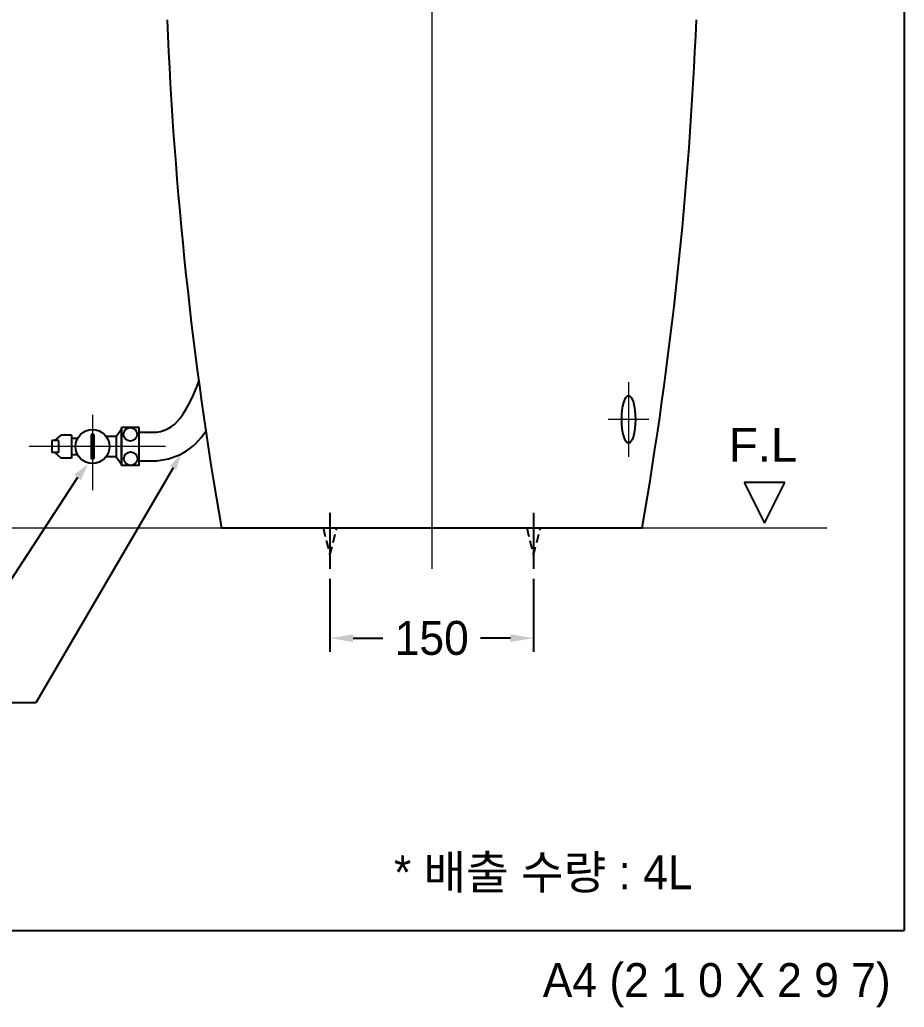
# Model space of a CAD drawing. Header units: millimetres. Extents: x 0 to 1800, y -67 to 2530.
# Drawn here: x 1148 to 1800, y -57 to 671 of the extents above; entities that cross this region are included whole.
import ezdxf
from ezdxf.enums import TextEntityAlignment as Align
from ezdxf.lldxf.tags import DXFTag

# ---------------------------------------------------------------- set-up
doc = ezdxf.new("R2010")
doc.units = ezdxf.units.MM
doc.linetypes.add('DASHED2', pattern=[9.525, 6.35, -3.175])
for name, color, linetype in [('TEXT', 7, 'Continuous'), ('내부선 및 부속', 4, 'Continuous'), ('도각라인', 7, 'Continuous'), ('외형선', 3, 'Continuous'), ('점선', 6, 'DASHED2'), ('중심선', 1, 'DASHED'), ('치수선', 7, 'Continuous')]:
    doc.layers.add(name, color=color, linetype=linetype)
doc.styles.add('____', font='')
doc.styles.add('타이틀', font='H2GTRM.TTF', dxfattribs={"height": 25})
doc.styles.get('____').set_extended_font_data('굴림')
tags = doc.linetypes.add('DASHDOT', pattern=[70, 31, -13, 13, -13]).pattern_tags.tags
tags[10:11] = [DXFTag(74, 4), DXFTag(75, 0), DXFTag(340, '0'), DXFTag(46, 0.0), DXFTag(50, 0.0), DXFTag(44, 0.0), DXFTag(45, 0.0)]
tags[8:9] = [DXFTag(74, 4), DXFTag(75, 0), DXFTag(340, '0'), DXFTag(46, 0.0), DXFTag(50, 0.0), DXFTag(44, 0.0), DXFTag(45, 0.0)]
tags[6:7] = [DXFTag(74, 4), DXFTag(75, 0), DXFTag(340, '0'), DXFTag(46, 0.0), DXFTag(50, 0.0), DXFTag(44, 0.0), DXFTag(45, 0.0)]
tags[4:5] = [DXFTag(74, 4), DXFTag(75, 0), DXFTag(340, '0'), DXFTag(46, 0.0), DXFTag(50, 0.0), DXFTag(44, 0.0), DXFTag(45, 0.0)]
tags = doc.linetypes.add('DASHED', pattern=[25.72, 12.86, -12.86]).pattern_tags.tags
tags[6:7] = [DXFTag(74, 4), DXFTag(75, 0), DXFTag(340, '0'), DXFTag(46, 0.0), DXFTag(50, 0.0), DXFTag(44, 0.0), DXFTag(45, 0.0)]
tags[4:5] = [DXFTag(74, 4), DXFTag(75, 0), DXFTag(340, '0'), DXFTag(46, 0.0), DXFTag(50, 0.0), DXFTag(44, 0.0), DXFTag(45, 0.0)]
doc.dimstyles.new('MSADIM', dxfattribs={"dimtxt": 33, "dimasz": 17, "dimexe": 10, "dimexo": 7.5, "dimgap": 10, "dimtad": 0, "dimtih": 1, "dimtoh": 1, "dimdec": 0, "dimzin": 1, "dimdsep": 46, "dimtxsty": '____', "dimcen": 11.25, "dimadec": 0, "dimazin": 0, "dimtfac": 1, "dimtdec": 0, "dimtix": 1, "dimtmove": 0, "dimatfit": 3, "dimfxl": 0, "dimtolj": 1, "dimtzin": 1, "dimarcsym": 0})

# ---------------------------------------------------------------- blocks, each defined once
blk = doc.blocks.new('*D5')
at = {"layer": '치수선', "color": 0, "linetype": 'Continuous', "lineweight": -2}
for p, q in [((1376.87, 259.08), (1376.87, 205.41)), ((1526.87, 259.08), (1526.87, 205.41)), ((1393.87, 215.41), (1415.94, 215.41)), ((1509.87, 215.41), (1487.8, 215.41))]:
    blk.add_line(p, q, dxfattribs=at)
at = {"layer": '치수선', "color": 0, "linetype": 'Continuous'}
for points in [[(1393.87, 218.24), (1393.87, 212.58), (1376.87, 215.41)], [(1509.87, 218.24), (1509.87, 212.58), (1526.87, 215.41)]]:
    blk.add_solid(points, dxfattribs=at)
at = {"layer": '치수선', "color": 0, "linetype": 'Continuous', "insert": (1451.87, 215.41), "char_height": 25, "attachment_point": 5, "style": '____'}
blk.add_mtext('\\A1;150', dxfattribs=at)

msp = doc.modelspace()

# ---------------------------------------------------------------- linework, layer by layer
at = {"layer": '내부선 및 부속', "linetype": 'Continuous'}
for p, q in [((1174.06, 361.08), (1178.87, 365.08)), ((1186.37, 365.08), (1178.87, 365.08)), ((1186.37, 365.08), (1186.37, 348.08)), ((1200.87, 365.58), (1200.87, 347.58)), ((1202.87, 365.58), (1200.87, 365.58)), ((1202.87, 365.58), (1202.87, 347.58)), ((1219.37, 364.08), (1211.87, 364.08)), ((1219.37, 364.08), (1223.37, 369.58)), ((1219.37, 364.08), (1219.37, 349.08)), ((1236.37, 370.58), (1223.37, 370.58)), ((1223.37, 342.58), (1223.37, 370.58)), ((1223.37, 369.58), (1223.37, 343.58)), ((1223.37, 346.08), (1223.37, 367.08)), ((1236.37, 342.58), (1236.37, 370.58)), ((1236.37, 367.08), (1246.19, 367.08)), ((1171.87, 361.08), (1171.87, 352.08)), ((1176.87, 361.08), (1171.87, 361.08)), ((1176.87, 361.08), (1176.87, 352.08)), ((1190.9, 362.58), (1186.37, 362.58)), ((1176.87, 352.08), (1171.87, 352.08)), ((1174.06, 352.08), (1178.87, 348.08)), ((1190.9, 350.58), (1186.37, 350.58)), ((1186.37, 348.08), (1178.87, 348.08)), ((1202.87, 347.58), (1200.87, 347.58)), ((1219.37, 349.08), (1211.87, 349.08)), ((1219.37, 349.08), (1223.37, 343.58)), ((1236.37, 342.58), (1223.37, 342.58)), ((1236.37, 346.08), (1246.19, 346.08))]:
    msp.add_line(p, q, dxfattribs=at)
for centre, radius in [((1201.87, 356.58), 12.5), ((1229.77, 365.53), 5), ((1230.02, 347.61), 5)]:
    msp.add_circle(centre, radius, dxfattribs=at)
for centre, radius, start, end in [((1185.95, 435.09), 99.01, 324.47251, 342.17219), ((1246.19, 392.08), 25, 270, 324.47251), ((1246.19, 392.08), 46, 270, 328.47291)]:
    msp.add_arc(centre, radius, start, end, dxfattribs=at)
msp.add_ellipse((1596.87, 376.58), major_axis=(0, 17.5), ratio=0.285714, dxfattribs=at)
at = {"layer": '도각라인'}
for p in [(1800, 2530), (0, 0)]:
    msp.add_line(p, (1800, 0), dxfattribs=at)
at = {"layer": '외형선', "linetype": 'Continuous'}
for p, q in [((1712.06, 330.02), (1682.06, 330.02)), ((1682.06, 330.02), (1697.06, 300.02)), ((1697.06, 300.02), (1712.06, 330.02))]:
    msp.add_line(p, q, dxfattribs=at)
at = {"layer": '외형선', "linetype": 'Continuous', "lineweight": 18}
msp.add_line((243.84, 296.58), (1742.94, 296.58), dxfattribs=at)
at = {"layer": '외형선'}
msp.add_line((1296.87, 296.58), (1606.87, 296.58), dxfattribs=at)
for centre, start, end in [((4134.49, 788.85), 182.34407, 189.84157), ((-1230.75, 788.85), 350.15843, 357.65593)]:
    msp.add_arc(centre, 2880, start, end, dxfattribs=at)
at = {"layer": '점선'}
for p, q in [((1371.87, 296.58), (1376.87, 276.58)), ((1376.87, 276.58), (1381.87, 296.58)), ((1521.87, 296.58), (1526.87, 276.58)), ((1526.87, 276.58), (1531.87, 296.58))]:
    msp.add_line(p, q, dxfattribs=at)
at = {"layer": '중심선', "linetype": 'DASHDOT', "lineweight": 18}
for p, q in [((1451.87, 796.17), (1451.87, 266.58)), ((1596.87, 404.08), (1596.87, 349.09)), ((1201.87, 379.95), (1201.87, 324.33)), ((1611.87, 376.58), (1581.87, 376.58)), ((1255.64, 356.58), (1155.17, 356.58))]:
    msp.add_line(p, q, dxfattribs=at)
at = {"layer": '중심선', "linetype": 'DASHDOT'}
for p, q in [((1376.87, 307.68), (1376.87, 266.58)), ((1526.87, 307.68), (1526.87, 266.58))]:
    msp.add_line(p, q, dxfattribs=at)
at = {"layer": '치수선', "linetype": 'Continuous'}
for p, q in [((1261.3, 340.95), (1160.14, 167.74)), ((1190.88, 333.85), (1113.72, 215.41)), ((1160.14, 167.74), (1042.73, 167.74))]:
    msp.add_line(p, q, dxfattribs=at)
for points in [[(1258.98, 342.27), (1267.35, 351.24), (1263.61, 339.63)], [(1188.57, 336.13), (1198.55, 343.5), (1193.2, 331.58)]]:
    msp.add_solid(points, dxfattribs=at)

# ---------------------------------------------------------------- texts
at = {"layer": 'TEXT', "style": '타이틀'}
msp.add_text('* 배출 수량 : 4L', height=25, dxfattribs=at).set_placement((1534.01, 42.93), align=Align.MIDDLE_CENTER)
msp.add_text('A4 (2 1 0 X 2 9 7)', height=25, dxfattribs=at).set_placement((1790, -36.52), align=Align.MIDDLE_RIGHT)
at = {"layer": 'TEXT', "insert": (1670.73, 370.37), "char_height": 25, "width": 248.9925, "attachment_point": 1, "line_spacing_factor": 0.963855, "style": '타이틀'}
msp.add_mtext('\\fArial;F.L', dxfattribs=at)

# ---------------------------------------------------------------- dimensions: what is measured, and where the dimension line sits
at = {"layer": '치수선', "linetype": 'Continuous'}
dim = msp.add_linear_dim(base=(1526.87, 215.41), p1=(1376.87, 266.58), p2=(1526.87, 266.58), dimstyle='MSADIM', override={"dimtxt": 25}, dxfattribs=at)
dim.commit()
dim.dimension.update_dxf_attribs({"geometry": '*D5', "text_midpoint": (1451.87, 215.41)})

doc.saveas('drawing.dxf')
